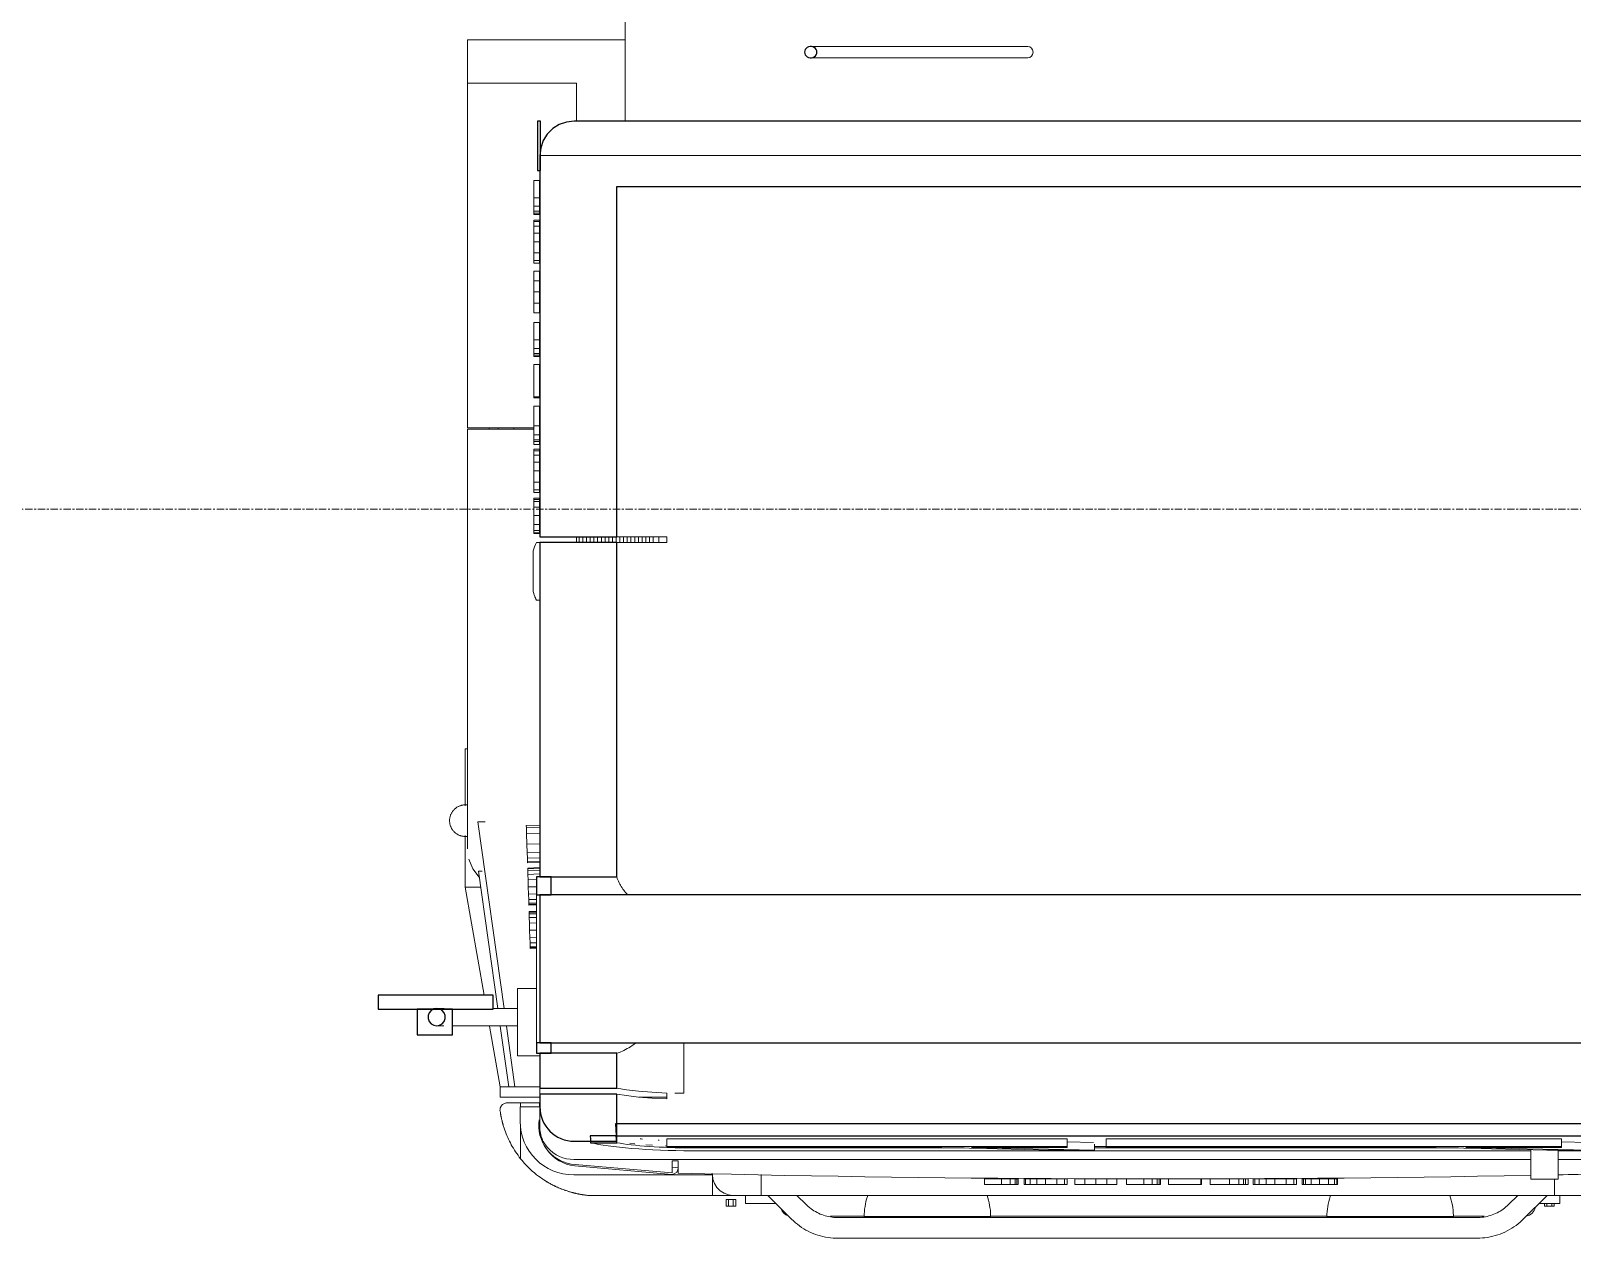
# Model space of a CAD drawing. Header units: millimetres. Extents: x -22696 to 333987, y -7117 to 2643871.
# Drawn here: x 15770 to 18451, y -1268 to 832 of the extents above; entities that cross this region are included whole.
import ezdxf

# ---------------------------------------------------------------- set-up
doc = ezdxf.new("R2010")
doc.units = ezdxf.units.MM
doc.linetypes.add('Grid Line', pattern=[22.225, 12.7, -3.175, 3.175, -3.175])
for name, color, linetype, lineweight in [('A__MASS', 7, 'Continuous', 25), ('A_Center_Line', 7, 'Continuous', 9), ('A_Mass', 7, 'Continuous', 9)]:
    doc.layers.add(name, color=color, linetype=linetype, lineweight=lineweight)

# ---------------------------------------------------------------- blocks, each defined once
blk = doc.blocks.new('FIRE_TRUCK_-_medium_size_13644 - Camion Man-569922-00-Ground Floor Plan')
at = {"layer": 'A__MASS'}
for p, q in [((-2149.2, 1800), (-2154.2, 1800)), ((-2154.2, 1800), (-2154.2, 1714)), ((-2149.2, 1714), (-2149.2, 1800)), ((-300.1, 1800), (-2090.4, 1800)), ((-2150.4, 1740.4), (-2150.4, 1076.9)), ((-2154.2, 1714), (-2149.2, 1714)), ((-2016.6, 1076.9), (-2016.6, 1686.5)), ((-2016.6, 1686.5), (-133.9, 1686.5)), ((-2150.4, 1076.9), (-2016.6, 1076.9)), ((-2150.4, 1066.9), (-2150.4, 485.1)), ((-2016.6, 1066.9), (-2150.4, 1066.9)), ((-2016.6, 485.1), (-2016.6, 1066.9)), ((-2156.1, 485.1), (-2156.1, 453.8)), ((-2130.4, 485.1), (-2156.1, 485.1)), ((-2150.4, 485.1), (-2016.6, 485.1)), ((-2130.4, 453.8), (-2130.4, 485.1)), ((-2156.1, 453.8), (-2130.4, 453.8)), ((-12.6, 453.8), (-2150.4, 453.8)), ((-2150.4, 453.8), (-2150.4, 196.6)), ((-2231.7, 279.3), (-2431.7, 279.3)), ((-2431.7, 279.3), (-2431.7, 255.3)), ((-2231.7, 255.3), (-2231.7, 279.3)), ((-2431.7, 255.3), (-2231.7, 255.3)), ((-2363.9, 255.3), (-2363.9, 210.3)), ((-2302.1, 255.3), (-2363.9, 255.3)), ((-2302.1, 210.3), (-2302.1, 255.3)), ((-2363.9, 210.3), (-2302.1, 210.3)), ((-2156.1, 196.6), (-2156.1, 178.3)), ((-2130.4, 196.6), (-2156.1, 196.6)), ((-2150.4, 196.6), (-12.6, 196.6)), ((-2130.4, 178.3), (-2130.4, 196.6)), ((-2156.1, 178.3), (-2130.4, 178.3)), ((-2150.4, 178.3), (-2150.4, 117.4)), ((-2016.6, 178.3), (-2150.4, 178.3)), ((-2016.6, 117.4), (-2016.6, 178.3)), ((-2150.4, 117.4), (-2016.6, 117.4)), ((-2150.4, 107.3), (-2150.4, 85.2)), ((-2016.6, 107.3), (-2150.4, 107.3)), ((-2016.6, 25.2), (-2016.6, 107.3)), ((-134.6, 55.8), (-2018.9, 55.8)), ((-2017.4, 35), (-2062.6, 35)), ((-2017.4, 35), (-134.7, 35)), ((-2090.4, 25.2), (-2016.6, 25.2)), ((-2062, 22.8), (-2016.4, 22.8))]:
    blk.add_line(p, q, dxfattribs=at)
at = {"layer": 'A__MASS', "flags": 128}
for points in [[(-1668.4, 1920), (-1668.7, 1922.4), (-1669.6, 1924.6), (-1671.1, 1926.6), (-1673, 1928.2), (-1675.3, 1929.4), (-1677.8, 1929.9), (-1680.4, 1929.9), (-1682.9, 1929.4), (-1685.2, 1928.2), (-1687.1, 1926.6), (-1688.6, 1924.6), (-1689.5, 1922.4), (-1689.8, 1920)], [(-1689.8, 1920), (-1689.5, 1917.6), (-1688.6, 1915.4), (-1687.1, 1913.4), (-1685.2, 1911.8), (-1682.9, 1910.6), (-1680.4, 1910.1), (-1677.8, 1910.1), (-1675.3, 1910.6), (-1673, 1911.8), (-1671.1, 1913.4), (-1669.6, 1915.4), (-1668.7, 1917.6), (-1668.4, 1920)], [(-2090.4, 1800), (-2103.8, 1798.5), (-2116.5, 1794.1), (-2127.9, 1787), (-2137.4, 1777.6), (-2144.5, 1766.3), (-2148.9, 1753.7), (-2150.4, 1740.4)], [(-2329.8, 256.3), (-2335, 255.4), (-2339.5, 252.8), (-2342.9, 248.8), (-2344.7, 243.9), (-2344.7, 238.7), (-2342.9, 233.8), (-2339.5, 229.8), (-2335, 227.2), (-2329.8, 226.3)], [(-2329.8, 226.3), (-2324.7, 227.2), (-2320.2, 229.8), (-2316.8, 233.8), (-2315, 238.7), (-2315, 243.9), (-2316.8, 248.8), (-2320.2, 252.8), (-2324.7, 255.4), (-2329.8, 256.3)], [(-2018.9, 55.8), (-2018.1, 45.4), (-2017.4, 35)], [(-2062.6, 35), (-2062.3, 28.9), (-2062, 22.8)], [(-2016.4, 22.8), (-2016.9, 28.9), (-2017.4, 35)]]:
    blk.add_lwpolyline(points, dxfattribs=at)
at = {"layer": 'A__MASS'}
blk.add_arc((-2090.4, 85.2), 60, 180, 270, dxfattribs=at)
at = {"layer": 'A_Mass'}
for p, q in [((-2001.7, 2275), (-2001.7, 1800)), ((-2276.4, 1866.2), (-2276.4, 1941.2)), ((-2001.7, 1941.2), (-2276.4, 1941.2)), ((-1301.7, 1930), (-1679.1, 1930)), ((-1679.1, 1910), (-1301.7, 1910)), ((-2276.4, 1866.2), (-2276.4, 1266.2)), ((-2276.4, 1866.2), (-2196.4, 1866.2)), ((-2196.4, 1866.2), (-2086.4, 1866.2)), ((-2086.4, 1800), (-2086.4, 1866.2)), ((-2150.4, 1740.4), (0, 1740.4)), ((-2160.9, 1666.7), (-2160.9, 1696.7)), ((-2150.9, 1696.7), (-2160.9, 1696.7)), ((-2150.9, 1696.7), (-2150.9, 1666.7)), ((-2160.9, 1652), (-2160.9, 1666.7)), ((-2150.9, 1666.7), (-2160.9, 1666.7)), ((-2150.9, 1666.7), (-2150.9, 1652)), ((-2160.9, 1643.3), (-2160.9, 1652)), ((-2150.9, 1652), (-2160.9, 1652)), ((-2160.9, 1640.1), (-2160.9, 1643.3)), ((-2150.9, 1643.3), (-2160.9, 1643.3)), ((-2160.9, 1637.7), (-2160.9, 1640.1)), ((-2150.9, 1640.1), (-2160.9, 1640.1)), ((-2150.9, 1637.7), (-2160.9, 1637.7)), ((-2150.9, 1652), (-2150.9, 1643.3)), ((-2150.9, 1643.3), (-2150.9, 1640.1)), ((-2150.9, 1640.1), (-2150.9, 1637.7)), ((-2160.9, 1625.2), (-2160.9, 1627.8)), ((-2160.9, 1627.8), (-2150.9, 1627.8)), ((-2160.9, 1617.3), (-2160.9, 1625.2)), ((-2150.9, 1625.2), (-2160.9, 1625.2)), ((-2160.9, 1605.3), (-2160.9, 1617.3)), ((-2150.9, 1617.3), (-2160.9, 1617.3)), ((-2150.9, 1627.8), (-2150.9, 1625.2)), ((-2150.9, 1625.2), (-2150.9, 1617.3)), ((-2150.9, 1617.3), (-2150.9, 1605.3)), ((-2160.9, 1590.2), (-2160.9, 1605.3)), ((-2150.9, 1605.3), (-2160.9, 1605.3)), ((-2160.9, 1570.6), (-2160.9, 1590.2)), ((-2150.9, 1590.2), (-2160.9, 1590.2)), ((-2150.9, 1605.3), (-2150.9, 1590.2)), ((-2150.9, 1590.2), (-2150.9, 1570.6)), ((-2160.9, 1557.3), (-2160.9, 1570.6)), ((-2150.9, 1570.6), (-2160.9, 1570.6)), ((-2160.9, 1552.7), (-2160.9, 1557.3)), ((-2150.9, 1557.3), (-2160.9, 1557.3)), ((-2150.9, 1570.6), (-2150.9, 1557.3)), ((-2150.9, 1557.3), (-2150.9, 1552.7)), ((-2150.9, 1552.7), (-2160.9, 1552.7)), ((-2160.9, 1522.3), (-2160.9, 1539.2)), ((-2150.9, 1539.2), (-2160.9, 1539.2)), ((-2150.9, 1539.2), (-2150.9, 1522.3)), ((-2160.9, 1506.2), (-2160.9, 1522.3)), ((-2150.9, 1522.3), (-2160.9, 1522.3)), ((-2160.9, 1502.9), (-2160.9, 1506.2)), ((-2160.9, 1499.4), (-2160.9, 1502.9)), ((-2150.9, 1502.9), (-2160.9, 1502.9)), ((-2150.9, 1522.3), (-2150.9, 1506.2)), ((-2150.9, 1506.2), (-2150.9, 1502.9)), ((-2150.9, 1502.9), (-2150.9, 1499.4)), ((-2160.9, 1483.5), (-2160.9, 1499.4)), ((-2160.9, 1466.6), (-2160.9, 1483.5)), ((-2150.9, 1483.5), (-2160.9, 1483.5)), ((-2150.9, 1499.4), (-2150.9, 1483.5)), ((-2150.9, 1483.5), (-2150.9, 1466.6)), ((-2150.9, 1466.6), (-2160.9, 1466.6)), ((-2160.9, 1419.3), (-2160.9, 1449.4)), ((-2150.9, 1449.4), (-2160.9, 1449.4)), ((-2150.9, 1449.4), (-2150.9, 1419.3)), ((-2160.9, 1404.6), (-2160.9, 1419.3)), ((-2150.9, 1419.3), (-2160.9, 1419.3)), ((-2160.9, 1395.9), (-2160.9, 1404.6)), ((-2150.9, 1404.6), (-2160.9, 1404.6)), ((-2160.9, 1392.7), (-2160.9, 1395.9)), ((-2150.9, 1395.9), (-2160.9, 1395.9)), ((-2150.9, 1419.3), (-2150.9, 1404.6)), ((-2150.9, 1404.6), (-2150.9, 1395.9)), ((-2150.9, 1395.9), (-2150.9, 1392.7)), ((-2160.9, 1390.3), (-2160.9, 1392.7)), ((-2150.9, 1392.7), (-2160.9, 1392.7)), ((-2150.9, 1390.3), (-2160.9, 1390.3)), ((-2160.9, 1320.1), (-2160.9, 1376.7)), ((-2150.9, 1376.7), (-2160.9, 1376.7)), ((-2150.9, 1392.7), (-2150.9, 1390.3)), ((-2150.9, 1376.7), (-2150.9, 1320.1)), ((-2160.9, 1318.9), (-2160.9, 1320.1)), ((-2150.9, 1320.1), (-2160.9, 1320.1)), ((-2150.9, 1318.9), (-2160.9, 1318.9)), ((-2150.9, 1320.1), (-2150.9, 1318.9)), ((-2160.9, 1270.2), (-2160.9, 1304.1)), ((-2150.9, 1304.1), (-2160.9, 1304.1)), ((-2150.9, 1304.1), (-2150.9, 1270.2)), ((-2196.4, 1266.2), (-2276.4, 1266.2)), ((-2238.8, 1264), (-2238.8, 1266.2)), ((-2223, 1264), (-2223, 1266.2)), ((-2160.9, 1266.2), (-2196.4, 1266.2)), ((-2196.4, 1264), (-2160.9, 1264)), ((-2195.4, 1264), (-2195.4, 1266.2)), ((-2160.9, 1254.4), (-2160.9, 1270.2)), ((-2150.9, 1270.2), (-2160.9, 1270.2)), ((-2150.9, 1270.2), (-2150.9, 1254.4)), ((-2160.9, 1245.8), (-2160.9, 1254.4)), ((-2150.9, 1254.4), (-2160.9, 1254.4)), ((-2160.9, 1242.6), (-2160.9, 1245.8)), ((-2150.9, 1245.8), (-2160.9, 1245.8)), ((-2160.9, 1237.7), (-2160.9, 1242.6)), ((-2150.9, 1242.6), (-2160.9, 1242.6)), ((-2150.9, 1237.7), (-2160.9, 1237.7)), ((-2150.9, 1254.4), (-2150.9, 1245.8)), ((-2150.9, 1245.8), (-2150.9, 1242.6)), ((-2150.9, 1242.6), (-2150.9, 1237.7)), ((-2160.9, 1226.4), (-2160.9, 1229.1)), ((-2160.9, 1229.1), (-2150.9, 1229.1)), ((-2160.9, 1218.6), (-2160.9, 1226.4)), ((-2150.9, 1226.4), (-2160.9, 1226.4)), ((-2160.9, 1206.5), (-2160.9, 1218.6)), ((-2150.9, 1218.6), (-2160.9, 1218.6)), ((-2150.9, 1229.1), (-2150.9, 1226.4)), ((-2150.9, 1226.4), (-2150.9, 1218.6)), ((-2150.9, 1218.6), (-2150.9, 1206.5)), ((-2160.9, 1191.5), (-2160.9, 1206.5)), ((-2150.9, 1206.5), (-2160.9, 1206.5)), ((-2160.9, 1171.9), (-2160.9, 1191.5)), ((-2150.9, 1191.5), (-2160.9, 1191.5)), ((-2150.9, 1206.5), (-2150.9, 1191.5)), ((-2150.9, 1191.5), (-2150.9, 1171.9)), ((-2160.9, 1158.6), (-2160.9, 1171.9)), ((-2150.9, 1171.9), (-2160.9, 1171.9)), ((-2160.9, 1154), (-2160.9, 1158.6)), ((-2150.9, 1158.6), (-2160.9, 1158.6)), ((-2150.9, 1154), (-2160.9, 1154)), ((-2150.9, 1171.9), (-2150.9, 1158.6)), ((-2150.9, 1158.6), (-2150.9, 1154)), ((-2160.9, 1141.7), (-2160.9, 1144.1)), ((-2160.9, 1144.1), (-2150.9, 1144.1)), ((-2160.9, 1138.3), (-2160.9, 1141.7)), ((-2150.9, 1141.7), (-2160.9, 1141.7)), ((-2160.9, 1128.3), (-2160.9, 1138.3)), ((-2150.9, 1138.3), (-2160.9, 1138.3)), ((-2160.9, 1113.7), (-2160.9, 1128.3)), ((-2150.9, 1128.3), (-2160.9, 1128.3)), ((-2150.9, 1144.1), (-2150.9, 1141.7)), ((-2150.9, 1141.7), (-2150.9, 1138.3)), ((-2150.9, 1138.3), (-2150.9, 1128.3)), ((-2150.9, 1128.3), (-2150.9, 1113.7)), ((-2160.9, 1098.1), (-2160.9, 1113.7)), ((-2150.9, 1113.7), (-2160.9, 1113.7)), ((-2150.9, 1113.7), (-2150.9, 1098.1)), ((-2160.9, 1087.7), (-2160.9, 1098.1)), ((-2150.9, 1098.1), (-2160.9, 1098.1)), ((-2160.9, 1083.8), (-2160.9, 1087.7)), ((-2150.9, 1087.7), (-2160.9, 1087.7)), ((-2160.9, 1082.6), (-2160.9, 1083.8)), ((-2150.9, 1083.8), (-2160.9, 1083.8)), ((-2150.9, 1082.6), (-2160.9, 1082.6)), ((-2150.9, 1098.1), (-2150.9, 1087.7)), ((-2150.9, 1087.7), (-2150.9, 1083.8)), ((-2150.9, 1083.8), (-2150.9, 1082.6)), ((-2086.4, 1076.9), (-2086.4, 1066.8)), ((-2081.9, 1066.4), (-2081.9, 1076.3)), ((-2075.5, 1066.4), (-2075.5, 1076.3)), ((-2069, 1066.4), (-2069, 1076.3)), ((-2062.6, 1066.4), (-2062.6, 1076.3)), ((-2056.2, 1066.4), (-2056.2, 1076.3)), ((-2049.8, 1066.4), (-2049.8, 1076.3)), ((-2043.3, 1066.4), (-2043.3, 1076.3)), ((-2036.9, 1066.4), (-2036.9, 1076.3)), ((-2030.4, 1066.4), (-2030.4, 1076.3)), ((-2024, 1066.4), (-2024, 1076.3)), ((-2017.6, 1066.4), (-2017.6, 1076.3)), ((-1929.4, 1076.9), (-2016.6, 1076.9)), ((-2011.2, 1066.4), (-2011.2, 1076.3)), ((-2004.7, 1066.4), (-2004.7, 1076.3)), ((-1998.3, 1066.4), (-1998.3, 1076.3)), ((-1991.9, 1066.4), (-1991.9, 1076.3)), ((-1985.4, 1066.4), (-1985.4, 1076.3)), ((-1979, 1066.4), (-1979, 1076.3)), ((-1972.6, 1066.4), (-1972.6, 1076.3)), ((-1966.1, 1066.4), (-1966.1, 1076.3)), ((-1959.7, 1066.4), (-1959.7, 1076.3)), ((-1953.3, 1066.4), (-1953.3, 1076.3)), ((-1943.2, 1076.9), (-1943.2, 1066.9)), ((-1929.4, 1066.9), (-1929.4, 1076.9)), ((-2162.1, 991.9), (-2162.1, 1052.3)), ((-2156.4, 1066.9), (-2150.4, 1066.9)), ((-2016.6, 1066.9), (-1929.4, 1066.9)), ((-2162.1, 981.5), (-2162.1, 991.9)), ((-2156.4, 966.9), (-2150.4, 966.9)), ((-2280.4, 609.1), (-2280.4, 707.9)), ((-2276.4, 707.9), (-2280.4, 707.9)), ((-2245.5, 581), (-2258.4, 581)), ((-2258.4, 581), (-2212.7, 256.3)), ((-2173.9, 574.4), (-2150.4, 575.1)), ((-2173.8, 570.8), (-2173.9, 574.4)), ((-2150.4, 571.5), (-2173.8, 570.8)), ((-2173.4, 560), (-2173.8, 570.8)), ((-2280.4, 467.1), (-2280.4, 557)), ((-2150.4, 560.8), (-2173.4, 560)), ((-2172.8, 542.1), (-2173.4, 560)), ((-2150.4, 542.8), (-2172.8, 542.1)), ((-2172.4, 527.7), (-2172.8, 542.1)), ((-2150.4, 528.4), (-2172.4, 527.7)), ((-2172.1, 517.8), (-2172.4, 527.7)), ((-2150.4, 518.5), (-2172.1, 517.8)), ((-2171.9, 512.1), (-2172.1, 517.8)), ((-2150.4, 512.7), (-2171.9, 512.1)), ((-2171.8, 509.8), (-2171.9, 512.1)), ((-2150.4, 510.5), (-2171.8, 509.8)), ((-2250.6, 495.3), (-2257.2, 495.3)), ((-2257.2, 495.3), (-2223.6, 256.3)), ((-2150.4, 501.3), (-2171.5, 500.6)), ((-2171.5, 499.3), (-2171.5, 500.6)), ((-2150.4, 499.9), (-2171.5, 499.3)), ((-2150.4, 499.7), (-2171.5, 499.1)), ((-2171.4, 496.1), (-2171.5, 499.1)), ((-2150.4, 496.7), (-2171.4, 496.1)), ((-2171.2, 489.6), (-2171.4, 496.1)), ((-2150.4, 490.3), (-2171.2, 489.6)), ((-2170.9, 480.1), (-2171.2, 489.6)), ((-2280.4, 467.1), (-2247.4, 279.3)), ((-2253.3, 467.1), (-2280.4, 467.1)), ((-2156.1, 480.5), (-2170.9, 480.1)), ((-2170.5, 467.7), (-2170.9, 480.1)), ((-2156.1, 468.1), (-2170.5, 467.7)), ((-2170.1, 455.2), (-2170.5, 467.7)), ((-1997.2, 453.7), (-2001.3, 458.2)), ((-2156.1, 455.7), (-2170.1, 455.2)), ((-2169.8, 445.7), (-2170.1, 455.2)), ((-2156.1, 446.1), (-2169.8, 445.7)), ((-2169.6, 439.6), (-2169.8, 445.7)), ((-2156.1, 440), (-2169.6, 439.6)), ((-2169.5, 437.6), (-2169.6, 439.6)), ((-2156.1, 438), (-2169.5, 437.6)), ((-2169.5, 436), (-2169.5, 437.6)), ((-2169.5, 436), (-2156.1, 436.4)), ((-2156.1, 445.4), (-2156.1, 453.8)), ((-2156.1, 427.7), (-2156.1, 445.4)), ((-2156.1, 425.7), (-2169.1, 425.2)), ((-2169.1, 423.9), (-2169.1, 425.2)), ((-2156.1, 424.3), (-2169.1, 423.9)), ((-2156.1, 424.1), (-2169.1, 423.7)), ((-2169, 420.7), (-2169.1, 423.7)), ((-2156.1, 421.1), (-2169, 420.7)), ((-2168.8, 414.3), (-2169, 420.7)), ((-2156.1, 414.7), (-2168.8, 414.3)), ((-2168.5, 404.7), (-2168.8, 414.3)), ((-2156.1, 405.1), (-2168.5, 404.7)), ((-2168.1, 392.3), (-2168.5, 404.7)), ((-2156.1, 373.2), (-2156.1, 427.7)), ((-2156.1, 392.7), (-2168.1, 392.3)), ((-2167.7, 379.9), (-2168.1, 392.3)), ((-2156.1, 380.2), (-2167.7, 379.9)), ((-2167.4, 370.3), (-2167.7, 379.9)), ((-2156.1, 370.7), (-2167.4, 370.3)), ((-2167.2, 364.2), (-2167.4, 370.3)), ((-2156.1, 364.6), (-2167.2, 364.2)), ((-2167.1, 362.2), (-2167.2, 364.2)), ((-2156.1, 362.6), (-2167.1, 362.2)), ((-2167.1, 360.7), (-2167.1, 362.2)), ((-2167.1, 360.7), (-2156.1, 361)), ((-2156.1, 257), (-2156.1, 373.2)), ((-2156.1, 291.2), (-2189, 291.2)), ((-2189, 263.7), (-2189, 291.2)), ((-2189, 256.3), (-2220.4, 256.3)), ((-2189, 173.7), (-2189, 263.7)), ((-2156.1, 196.6), (-2156.1, 257)), ((-2237.9, 225.3), (-2219.4, 120)), ((-2220.4, 226.3), (-2189, 226.3)), ((-2219.3, 225.3), (-2204.5, 120)), ((-2208.4, 225.3), (-2193.6, 120)), ((-1900, 196.6), (-1900, 108.7)), ((-2150.4, 173.7), (-2189, 173.7)), ((-2219.4, 120), (-2186.8, 120)), ((-2219.4, 120), (-2219.4, 102.1)), ((-2186.8, 120), (-2150.6, 120)), ((-2150.4, 107.3), (-2150.4, 117.4)), ((-1929.4, 99), (-1929.4, 109.1)), ((-1900, 108.7), (-1915.7, 108.7)), ((-2186.8, 102.1), (-2219.4, 102.1)), ((-2207, 92.1), (-2183.8, 92.1)), ((-2150.6, 102.1), (-2186.8, 102.1)), ((-2184.8, 60), (-2184.8, 85)), ((-2184.8, 85), (-2150.1, 85)), ((-2150.8, 92.1), (-2183.8, 92.1)), ((-2183.8, 92.1), (-2183.8, 85)), ((-2150.8, 85), (-2150.8, 92.1)), ((-2150.4, 85.2), (-2150.4, 51.1)), ((-1929.4, 102.1), (-1977.8, 102.1)), ((-2183.8, 53.7), (-2183.8, -5.2)), ((-1929.4, 29.4), (-1233.1, 29.4)), ((-1929.4, 29.4), (-1929.4, 16.1)), ((-1233.1, 29.4), (-1233.1, 16.1)), ((-1165, 29.4), (-373.1, 29.4)), ((-1165, 29.4), (-1165, 16.1)), ((-373.1, 29.4), (-373.1, 16.1)), ((-1985.3, 20.8), (-1994, 21.8)), ((-1954.2, 18.2), (-1966.2, 19.1)), ((-1929.6, 17), (-1932.2, 17.1)), ((-1233.1, 16.1), (-1929.4, 16.1)), ((-1929.4, 16.1), (-1929.4, 14.7)), ((-1929.4, 14.7), (-1453.1, 14.7)), ((-1885.7, 8.8), (-950, 8.8)), ((-1412.4, 13.7), (-1885.1, 13.7)), ((-1453.1, 14.7), (-1451.2, 14.7)), ((-1451.2, 14.7), (-1258.6, 9.7)), ((-1185.4, 9.7), (-1399.3, 14.7)), ((-1399.3, 14.7), (-1233.1, 14.7)), ((-1258.6, 9.7), (-1185.4, 9.7)), ((-1233.1, 24.2), (-1187.4, 23.2)), ((-1233.1, 14.7), (-1233.1, 16.1)), ((-1185.4, 20.5), (-1185.4, 9.7)), ((-1165, 16.1), (-1185.4, 16.1)), ((-950, 13.7), (-1185.4, 13.7)), ((-373.1, 16.1), (-1165, 16.1)), ((-1165, 16.1), (-1165, 14.7)), ((-1165, 14.7), (-593.1, 14.7)), ((-552.4, 13.7), (-950, 13.7)), ((-950, 8.8), (-426.6, 8.8)), ((-593.1, 14.7), (-591.2, 14.7)), ((-591.2, 14.7), (-398.6, 9.7)), ((-325.4, 9.7), (-539.3, 14.7)), ((-539.3, 14.7), (-373.1, 14.7)), ((-426.6, -34.3), (-426.6, 10.4)), ((-398.6, 9.7), (-325.4, 9.7)), ((-378.9, 9.7), (-378.9, -34.3)), ((-378.9, 8.8), (-264.8, 8.8)), ((-373.1, 24.2), (-327.4, 23.2)), ((-373.1, 14.7), (-373.1, 16.1)), ((-2095.9, -14.4), (-1920.2, -29.8)), ((-1969.7, -6.4), (-2091.3, -6.4)), ((-2089.7, -17.5), (-1921, -32.3)), ((-432.2, -6.4), (-1969.7, -6.4)), ((-1920.2, -29.8), (-1920.2, -8.9)), ((-1920.2, -8.9), (-1909.6, -8.9)), ((-1909.6, -20.8), (-1920.2, -19.8)), ((-1909.6, -8.9), (-1909.6, -30)), ((-426.6, -6.4), (-432.2, -6.4)), ((-61.6, -6.4), (-378.9, -6.4)), ((-2091.4, -33.3), (-1851.3, -33.3)), ((-1851.3, -31), (-1851.3, -33.3)), ((-1850.3, -32.9), (-1850.3, -31)), ((-1850.3, -31), (-1850.3, -32.9)), ((-1850.3, -32.9), (-1850.3, -68.8)), ((-1850.3, -68.8), (-1850.3, -32.9)), ((-1765.5, -68.8), (-1765.5, -32.4)), ((-1377, -40), (-1347, -40)), ((-1377, -40), (-1377, -50)), ((-1347, -50), (-1377, -50)), ((-1347, -40), (-1332.3, -40)), ((-1347, -40), (-1347, -50)), ((-1332.3, -50), (-1347, -50)), ((-1332.3, -40), (-1323.6, -40)), ((-1332.3, -40), (-1332.3, -50)), ((-1323.6, -50), (-1332.3, -50)), ((-1323.6, -40), (-1320.4, -40)), ((-1323.6, -40), (-1323.6, -50)), ((-1320.4, -50), (-1323.6, -50)), ((-1320.4, -40), (-1318, -40)), ((-1320.4, -40), (-1320.4, -50)), ((-1318, -50), (-1320.4, -50)), ((-1318, -40), (-1318, -50)), ((-1308.1, -40), (-1305.5, -40)), ((-1308.1, -50), (-1308.1, -40)), ((-1305.5, -50), (-1308.1, -50)), ((-1305.5, -40), (-1297.6, -40)), ((-1305.5, -40), (-1305.5, -50)), ((-1297.6, -50), (-1305.5, -50)), ((-1297.6, -40), (-1285.6, -40)), ((-1297.6, -40), (-1297.6, -50)), ((-1285.6, -50), (-1297.6, -50)), ((-1285.6, -40), (-1270.5, -40)), ((-1285.6, -40), (-1285.6, -50)), ((-1270.5, -50), (-1285.6, -50)), ((-1270.5, -40), (-1250.9, -40)), ((-1270.5, -40), (-1270.5, -50)), ((-1250.9, -50), (-1270.5, -50)), ((-1250.9, -40), (-1237.6, -40)), ((-1250.9, -40), (-1250.9, -50)), ((-1237.6, -50), (-1250.9, -50)), ((-1237.6, -40), (-1233, -40)), ((-1237.6, -40), (-1237.6, -50)), ((-1233, -50), (-1237.6, -50)), ((-1233, -40), (-1233, -50)), ((-1219.5, -40), (-1202.6, -40)), ((-1219.5, -40), (-1219.5, -50)), ((-1202.6, -50), (-1219.5, -50)), ((-1202.6, -40), (-1186.5, -40)), ((-1202.6, -40), (-1202.6, -50)), ((-1186.5, -50), (-1202.6, -50)), ((-1186.5, -40), (-1183.2, -40)), ((-1183.2, -50), (-1186.5, -50)), ((-1183.2, -40), (-1179.7, -40)), ((-1183.2, -40), (-1183.2, -50)), ((-1179.7, -50), (-1183.2, -50)), ((-1179.7, -40), (-1163.8, -40)), ((-1163.8, -50), (-1179.7, -50)), ((-1163.8, -40), (-1146.9, -40)), ((-1163.8, -40), (-1163.8, -50)), ((-1146.9, -50), (-1163.8, -50)), ((-1146.9, -40), (-1146.9, -50)), ((-1129.7, -40), (-1099.6, -40)), ((-1129.7, -40), (-1129.7, -50)), ((-1099.6, -50), (-1129.7, -50)), ((-1099.6, -40), (-1084.9, -40)), ((-1099.6, -40), (-1099.6, -50)), ((-1084.9, -50), (-1099.6, -50)), ((-1084.9, -40), (-1076.2, -40)), ((-1084.9, -40), (-1084.9, -50)), ((-1076.2, -50), (-1084.9, -50)), ((-1076.2, -40), (-1073, -40)), ((-1076.2, -40), (-1076.2, -50)), ((-1073, -50), (-1076.2, -50)), ((-1073, -40), (-1070.6, -40)), ((-1073, -40), (-1073, -50)), ((-1070.6, -50), (-1073, -50)), ((-1070.6, -40), (-1070.6, -50)), ((-1057, -40), (-1000.4, -40)), ((-1057, -40), (-1057, -50)), ((-1000.4, -50), (-1057, -50)), ((-1000.4, -40), (-999.2, -40)), ((-1000.4, -40), (-1000.4, -50)), ((-999.2, -50), (-1000.4, -50)), ((-999.2, -40), (-999.2, -50)), ((-984.4, -40), (-950.5, -40)), ((-984.4, -40), (-984.4, -50)), ((-950.5, -50), (-984.4, -50)), ((-950.5, -40), (-934.7, -40)), ((-950.5, -40), (-950.5, -50)), ((-934.7, -50), (-950.5, -50)), ((-934.7, -40), (-926.1, -40)), ((-934.7, -40), (-934.7, -50)), ((-926.1, -50), (-934.7, -50)), ((-926.1, -40), (-922.9, -40)), ((-926.1, -40), (-926.1, -50)), ((-922.9, -50), (-926.1, -50)), ((-922.9, -40), (-918, -40)), ((-922.9, -40), (-922.9, -50)), ((-918, -50), (-922.9, -50)), ((-918, -40), (-918, -50)), ((-909.4, -40), (-906.7, -40)), ((-909.4, -50), (-909.4, -40)), ((-906.7, -50), (-909.4, -50)), ((-906.7, -40), (-898.9, -40)), ((-906.7, -40), (-906.7, -50)), ((-898.9, -50), (-906.7, -50)), ((-898.9, -40), (-886.8, -40)), ((-898.9, -40), (-898.9, -50)), ((-886.8, -50), (-898.9, -50)), ((-886.8, -40), (-871.8, -40)), ((-886.8, -40), (-886.8, -50)), ((-871.8, -50), (-886.8, -50)), ((-871.8, -40), (-852.2, -40)), ((-871.8, -40), (-871.8, -50)), ((-852.2, -50), (-871.8, -50)), ((-852.2, -40), (-838.9, -40)), ((-852.2, -40), (-852.2, -50)), ((-838.9, -50), (-852.2, -50)), ((-838.9, -40), (-834.3, -40)), ((-838.9, -40), (-838.9, -50)), ((-834.3, -50), (-838.9, -50)), ((-834.3, -40), (-834.3, -50)), ((-824.4, -40), (-822, -40)), ((-824.4, -50), (-824.4, -40)), ((-822, -50), (-824.4, -50)), ((-822, -40), (-818.6, -40)), ((-822, -40), (-822, -50)), ((-818.6, -50), (-822, -50)), ((-818.6, -40), (-808.6, -40)), ((-818.6, -40), (-818.6, -50)), ((-808.6, -50), (-818.6, -50)), ((-808.6, -40), (-794, -40)), ((-808.6, -40), (-808.6, -50)), ((-794, -50), (-808.6, -50)), ((-794, -40), (-778.4, -40)), ((-794, -40), (-794, -50)), ((-778.4, -50), (-794, -50)), ((-778.4, -40), (-768, -40)), ((-778.4, -40), (-778.4, -50)), ((-768, -50), (-778.4, -50)), ((-768, -40), (-764.1, -40)), ((-768, -40), (-768, -50)), ((-764.1, -50), (-768, -50)), ((-764.1, -40), (-762.9, -40)), ((-764.1, -40), (-764.1, -50)), ((-762.9, -50), (-764.1, -50)), ((-762.9, -40), (-762.9, -50)), ((-426.6, -40.6), (-426.6, -34.3)), ((-426.6, -40.7), (-378.9, -40.7)), ((-385, -40.6), (-385, -68.8)), ((-378.9, -34.3), (-378.9, -40.6)), ((-2067.6, -68.8), (-1850.3, -68.8)), ((-1850.3, -68.8), (-1814.5, -68.8)), ((-1826.5, -76.1), (-1822.4, -76.1)), ((-1826.5, -76.1), (-1826.5, -87.8)), ((-1822.4, -76.1), (-1813.9, -76.1)), ((-1822.4, -76.1), (-1822.4, -87.8)), ((-1765.5, -68.8), (-1814.5, -68.8)), ((-1813.9, -76.1), (-1809.5, -76.1)), ((-1813.9, -87.8), (-1813.9, -76.1)), ((-1809.5, -76.1), (-1809.5, -87.8)), ((-1792.8, -82.9), (-1792.8, -68.8)), ((-950, -68.8), (-1765.5, -68.8)), ((-1754, -68.8), (-1712.6, -110.2)), ((-1687.1, -84.8), (-1703.1, -68.8)), ((-1579.7, -69), (-1653.5, -69)), ((-1013.7, -69), (-1372.7, -69)), ((-774.8, -69), (-1013.7, -69)), ((-385, -68.8), (-950, -68.8)), ((-496.9, -69), (-567.6, -69)), ((-449.2, -68.8), (-465.2, -84.8)), ((-451.4, -68.8), (-451.4, -71.1)), ((-439.8, -110.2), (-398.3, -68.8)), ((-336, -68.8), (-385, -68.8)), ((-375.8, -82.9), (-375.8, -68.8)), ((-1822.4, -87.8), (-1826.5, -87.8)), ((-1813.9, -87.8), (-1822.4, -87.8)), ((-1809.5, -87.8), (-1813.9, -87.8)), ((-1739.9, -82.9), (-1792.8, -82.9)), ((-1644.5, -105), (-1585.8, -105)), ((-1586.2, -105.7), (-1586.2, -107.4)), ((-1586.2, -105.7), (-1366.2, -105.7)), ((-1571.4, -105.7), (-1586.2, -105.7)), ((-1366.2, -105.7), (-1586.2, -105.7)), ((-1366.2, -105.7), (-1380.9, -105.7)), ((-1366.2, -107.3), (-1366.2, -105.7)), ((-1366.1, -105), (-1013.7, -105)), ((-1013.7, -105), (-780.8, -105)), ((-781.2, -105.7), (-781.2, -107.3)), ((-781.2, -105.7), (-561.2, -105.7)), ((-781.2, -105.7), (-766.5, -105.7)), ((-561.2, -105.7), (-781.2, -105.7)), ((-575.9, -105.7), (-561.2, -105.7)), ((-561.5, -105), (-507.9, -105)), ((-561.2, -107.3), (-561.2, -105.7)), ((-375.8, -82.9), (-412.4, -82.9)), ((-402.8, -82.9), (-402.8, -87.8)), ((-398.4, -87.8), (-402.8, -87.8)), ((-398.4, -87.8), (-398.4, -82.9)), ((-389.9, -87.8), (-398.4, -87.8)), ((-389.9, -82.9), (-389.9, -87.8)), ((-385.8, -87.8), (-389.9, -87.8)), ((-385.8, -82.9), (-385.8, -87.8)), ((-1013.7, -107.3), (-1632.7, -107.3)), ((-519.7, -107.3), (-1013.7, -107.3)), ((-1632.7, -143.3), (-1013.7, -143.3)), ((-1013.7, -143.3), (-519.7, -143.3))]:
    blk.add_line(p, q, dxfattribs=at)
at = {"layer": 'A_Mass', "flags": 128}
for points in [[(-2276.4, 1264), (-2276.4, 1169.9), (-2276.4, 1077.2), (-2276.4, 987.5), (-2276.4, 902.3), (-2276.4, 823.1), (-2276.4, 751.3), (-2276.4, 688.1), (-2276.4, 634.7), (-2276.4, 591.9), (-2276.4, 560.5), (-2276.4, 541), (-2276.4, 534)], [(-2276.4, 1264), (-2273.7, 1264), (-2265.7, 1264), (-2253, 1264), (-2236.4, 1264), (-2217.2, 1264), (-2196.4, 1264)], [(-1943.2, 1066.9), (-1943.2, 1069.9), (-1943.2, 1076.9)], [(-2279.9, 610.5), (-2281, 610.5), (-2282.1, 610.4), (-2283.2, 610.3), (-2284.3, 610.1), (-2285.4, 609.9), (-2286.4, 609.7), (-2287.5, 609.4), (-2288.6, 609.1), (-2289.6, 608.7), (-2290.6, 608.3), (-2291.6, 607.9), (-2292.6, 607.4), (-2293.6, 606.9), (-2294.5, 606.3), (-2295.4, 605.7), (-2296.3, 605), (-2297.2, 604.4), (-2298, 603.7), (-2298.9, 602.9), (-2299.6, 602.1), (-2300.4, 601.3), (-2301.1, 600.5), (-2301.8, 599.6), (-2302.4, 598.8), (-2303, 597.8), (-2303.6, 596.9), (-2304.2, 595.9), (-2304.7, 595), (-2305.1, 594), (-2305.5, 593), (-2305.9, 591.9), (-2306.3, 590.9), (-2306.5, 589.8), (-2306.8, 588.7), (-2307, 587.7), (-2307.2, 586.6), (-2307.3, 585.5), (-2307.4, 584.4), (-2307.4, 583.3), (-2307.4, 582.2), (-2307.3, 581.1), (-2307.2, 580), (-2307.1, 578.9), (-2306.9, 577.8), (-2306.7, 576.7), (-2306.4, 575.7), (-2306.1, 574.6), (-2305.7, 573.6), (-2305.3, 572.6), (-2304.9, 571.5), (-2304.4, 570.6), (-2303.9, 569.6), (-2303.4, 568.6), (-2302.8, 567.7), (-2302.1, 566.8), (-2301.5, 565.9), (-2300.8, 565.1), (-2300, 564.3), (-2299.3, 563.5), (-2298.5, 562.7), (-2297.7, 562), (-2296.8, 561.3), (-2295.9, 560.6), (-2295, 560), (-2294.1, 559.4), (-2293.1, 558.9), (-2292.2, 558.4), (-2291.2, 557.9), (-2290.1, 557.5), (-2289.1, 557.1), (-2288.1, 556.7), (-2287, 556.4), (-2285.9, 556.2), (-2284.9, 555.9), (-2283.8, 555.8), (-2282.7, 555.6), (-2281.6, 555.5), (-2280.5, 555.5), (-2279.9, 555.5)], [(-2276, 610.2), (-2277.1, 610.3), (-2278.2, 610.4), (-2279.3, 610.5), (-2279.9, 610.5)], [(-2279.9, 555.5), (-2278.8, 555.5), (-2277.7, 555.6), (-2276.6, 555.7)], [(-2255.9, 484.5), (-2267.1, 499), (-2274.1, 515.9)], [(-2329.8, 256.3), (-2329.3, 256.3), (-2328.6, 256.3), (-2327.7, 256.3), (-2326.6, 256.3), (-2325.4, 256.3), (-2324, 256.3), (-2322.4, 256.3), (-2320.7, 256.3), (-2318.8, 256.3), (-2316.7, 256.3)], [(-2231.7, 256.3), (-2227.7, 256.3), (-2223.3, 256.3), (-2220.4, 256.3)], [(-2317.5, 226.3), (-2319.5, 226.3), (-2321.3, 226.3), (-2323, 226.3), (-2324.5, 226.3), (-2325.8, 226.3), (-2327, 226.3), (-2328, 226.3), (-2328.8, 226.3), (-2329.5, 226.3), (-2329.8, 226.3)], [(-2220.4, 226.3), (-2224.8, 226.3), (-2229.2, 226.3), (-2233.6, 226.3), (-2238, 226.3), (-2242.3, 226.3), (-2246.6, 226.3), (-2250.8, 226.3), (-2255, 226.3), (-2259.2, 226.3), (-2263.3, 226.3), (-2267.3, 226.3), (-2271.2, 226.3), (-2275.1, 226.3), (-2278.9, 226.3), (-2282.6, 226.3), (-2286.1, 226.3), (-2289.6, 226.3), (-2293, 226.3), (-2296.2, 226.3), (-2299.4, 226.3), (-2302.1, 226.3)], [(-1929.4, 109.1), (-1955.4, 110.4), (-1979, 112.3), (-1999.6, 114.6), (-2016.6, 117.4)], [(-2016.6, 107.3), (-1999.6, 104.6), (-1979, 102.2), (-1955.4, 100.4), (-1929.4, 99)], [(-1850.3, -32.9), (-1849.4, -40.9), (-1846.8, -48.4), (-1842.5, -55.3), (-1836.8, -60.9), (-1830, -65.2), (-1822.4, -67.9), (-1814.5, -68.8)], [(-1702.9, -69), (-1701.6, -69), (-1700.2, -69), (-1698.6, -69), (-1697, -69), (-1695.3, -69), (-1693.6, -69), (-1691.8, -69), (-1689.9, -69), (-1687.9, -69), (-1685.9, -69), (-1683.9, -69), (-1681.8, -69), (-1679.7, -69), (-1677.5, -69), (-1675.3, -69), (-1673, -69), (-1670.7, -69), (-1668.4, -69), (-1666.1, -69), (-1663.7, -69), (-1661.3, -69), (-1659, -69), (-1656.6, -69), (-1654.2, -69), (-1653.5, -69)], [(-1586.2, -105.7), (-1586.1, -101.3), (-1585.8, -96.9), (-1585.4, -92.6), (-1584.7, -88.2), (-1584, -83.9), (-1583, -79.6), (-1581.9, -75.3), (-1580.6, -71.1), (-1579.7, -68.8)], [(-1372.5, -68.9), (-1371.1, -73.1), (-1369.9, -77.3), (-1368.8, -81.6), (-1368, -85.9), (-1367.3, -90.2), (-1366.7, -94.6), (-1366.4, -99), (-1366.2, -103.4), (-1366.2, -105.7)], [(-781.2, -105.7), (-781.1, -101.3), (-780.8, -96.9), (-780.4, -92.6), (-779.8, -88.2), (-779, -83.9), (-778, -79.6), (-776.9, -75.3), (-775.6, -71.1), (-774.8, -68.8)], [(-567.5, -68.9), (-566.2, -73.1), (-564.9, -77.3), (-563.9, -81.6), (-563, -85.9), (-562.3, -90.2), (-561.8, -94.6), (-561.4, -99), (-561.2, -103.4), (-561.2, -105.7)], [(-496.9, -69), (-494.5, -69), (-492.1, -69), (-489.7, -69), (-487.4, -69), (-485, -69), (-482.7, -69), (-480.3, -69), (-478, -69), (-475.8, -69), (-473.6, -69), (-471.4, -69), (-469.2, -69), (-467.1, -69), (-465.1, -69), (-463, -69), (-461.1, -69), (-459.2, -69), (-457.4, -69), (-455.6, -69), (-453.9, -69), (-452.2, -69)], [(-1632.7, -107.3), (-1635.7, -107.3), (-1638.8, -107.1), (-1641.9, -106.8), (-1644.9, -106.3), (-1647.9, -105.8), (-1651, -105.1), (-1653.9, -104.3), (-1656.9, -103.4), (-1659.8, -102.4), (-1662.6, -101.3), (-1665.4, -100), (-1668.2, -98.6), (-1670.9, -97.2), (-1673.6, -95.6), (-1676.1, -93.9), (-1678.6, -92.1), (-1681.1, -90.2), (-1683.4, -88.2), (-1685.7, -86.1), (-1687.1, -84.8)], [(-465.2, -84.8), (-467.5, -86.9), (-469.8, -89), (-472.2, -90.9), (-474.6, -92.8), (-477.1, -94.5), (-479.7, -96.2), (-482.4, -97.7), (-485.1, -99.1), (-487.9, -100.5), (-490.7, -101.7), (-493.6, -102.8), (-496.5, -103.8), (-499.5, -104.6), (-502.5, -105.4), (-505.5, -106), (-508.5, -106.5), (-511.6, -106.9), (-514.7, -107.2), (-517.7, -107.3), (-519.7, -107.3)], [(-1712.6, -110.2), (-1709.3, -113.4), (-1705.9, -116.4), (-1702.4, -119.2), (-1698.8, -121.9), (-1695.1, -124.5), (-1691.3, -126.9), (-1687.4, -129.2), (-1683.4, -131.3), (-1679.3, -133.3), (-1675.1, -135), (-1670.9, -136.7), (-1666.6, -138.1), (-1662.3, -139.4), (-1657.9, -140.5), (-1653.5, -141.4), (-1649, -142.1), (-1644.5, -142.7), (-1640, -143.1), (-1635.5, -143.3), (-1632.7, -143.3)], [(-519.7, -143.3), (-515.2, -143.2), (-510.7, -143), (-506.2, -142.5), (-501.7, -141.9), (-497.2, -141.1), (-492.8, -140.1), (-488.5, -138.9), (-484.1, -137.6), (-479.9, -136.1), (-475.7, -134.4), (-471.6, -132.6), (-467.5, -130.6), (-463.5, -128.4), (-459.7, -126.1), (-455.9, -123.6), (-452.2, -121), (-448.6, -118.2), (-445.2, -115.3), (-441.8, -112.2), (-439.8, -110.2)]]:
    blk.add_lwpolyline(points, dxfattribs=at)
at = {"layer": 'A_Mass'}
for centre, radius, start, end in [((-2049.4, 1016.9), 118.1, 154.9578, 162.5632), ((-2091.4, 60), 93.3, 180, 270), ((-2084.6, 52.2), 67.5, 171.2026, 260.3411), ((-2091.3, 54.1), 60.6, 172.0621, 270), ((-2090.4, 51.1), 60, 180, 202.3575), ((-2082.9, 49.7), 67.5, 181.4172, 194.5041), ((-2082.9, 49.7), 67.5, 208.5435, 211.0976), ((-2082.9, 49.7), 67.5, 215.0476, 264.291), ((-2049.8, 101.6), 171.3, 218.5489, 231.723), ((-2049.8, 101.6), 171.3, 223.2929, 223.8293), ((-2049.8, 101.6), 171.3, 223.2929, 223.8293), ((-1921, -20.8), 11.5, 270, 360), ((-1921, -20.8), 11.5, 330, 360), ((-1075.2, 33794.2), 33834.5, 268.587, 271.09853), ((-1075.2, 33794.2), 33834.5, 271.1792, 271.41435), ((-1713.5, -87), 18, 196.3906, 254.1449), ((-436.9, -87), 18, 278.8417, 351.1583)]:
    blk.add_arc(centre, radius, start, end, dxfattribs=at)
for centre, major_axis, ratio, start_param, end_param in [((-1301.7, 1920), (0, 10), 0.93358, 4.712389, 6.283185), ((-1301.7, 1920), (0, 10), 0.93358, 3.141593, 4.712389), ((-1880.5, 45.2), (160.6, 0), 0.121869, 4.077428, 4.107047), ((-1880.5, 45.2), (160.6, 0), 0.121869, 4.077428, 4.107047), ((-1880.5, 45.2), (160.6, 0), 0.121869, 4.301623, 4.31261), ((-1880.5, 45.2), (160.6, 0), 0.121869, 4.301623, 4.31261), ((-1880.5, 33.2), (200.6, 0), 0.121869, 3.581957, 4.686708), ((-1880.5, 33.2), (160.6, 0), 0.121869, 3.703088, 4.683687)]:
    blk.add_ellipse(centre, major_axis=major_axis, ratio=ratio, start_param=start_param, end_param=end_param, dxfattribs=at)
for points, knots in [([(-2162.1, 981.5), (-2161.4, 979.4), (-2160.4, 976.4), (-2159.3, 973.5), (-2158.7, 972), (-2158.2, 971), (-2157.9, 970), (-2157.4, 969), (-2156.7, 967.5), (-2156.5, 966.9), (-2156.4, 966.9)], [0, 0, 0, 0, 0.25, 0.375, 0.4375, 0.5, 0.5625, 0.625, 0.75, 1, 1, 1, 1]), ([(-2016.6, 178.3), (-2013.5, 179.2), (-2006.8, 181.7), (-1995.8, 187.8), (-1987.6, 193.1), (-1983.2, 196.3), (-1982.7, 196.6)], [-1, -1, -1, -1, -0.875, -0.75, -0.625, -0.6108231, -0.6108231, -0.6108231, -0.6108231]), ([(-2219.7, 79.5), (-2219.7, 80.1), (-2219.6, 80.9), (-2219.4, 81.9), (-2219.3, 82.6), (-2219.1, 83.2), (-2218.9, 83.8), (-2218.7, 84.3), (-2218.4, 84.9), (-2218.2, 85.5), (-2217.7, 86.2), (-2216.9, 87.4), (-2215.4, 89.1), (-2213.2, 90.7), (-2210.4, 91.8), (-2208.2, 92.1), (-2207, 92.1)], [0, 0, 0, 0, 0.071429, 0.107143, 0.142857, 0.178571, 0.214286, 0.25, 0.285714, 0.321429, 0.357143, 0.428571, 0.571429, 0.714286, 0.857143, 1, 1, 1, 1]), ([(-2183.8, -5.2), (-2186.9, -1.2), (-2192.7, 6.8), (-2200.2, 19.2), (-2206.5, 31.9), (-2210.7, 42.6), (-2213.2, 50.1), (-2214.3, 53.8), (-2214.9, 55.9), (-2215.3, 57.5), (-2215.7, 59.1), (-2216.3, 61.2), (-2216.9, 63.9), (-2217.5, 66.5), (-2217.9, 68.5), (-2218.1, 69.9), (-2218.4, 71.2), (-2218.7, 73), (-2219.2, 75.9), (-2219.5, 78.1), (-2219.7, 79.5)], [0, 0, 0, 0, 0.142857, 0.285714, 0.428571, 0.571429, 0.642857, 0.678571, 0.696429, 0.714286, 0.732143, 0.75, 0.785714, 0.821429, 0.839286, 0.857143, 0.875, 0.892857, 0.928571, 1, 1, 1, 1]), ([(-2067.6, -68.8), (-2069.2, -68.6), (-2071.7, -68.3), (-2074.8, -67.9), (-2076.7, -67.6), (-2078.2, -67.3), (-2079.7, -67.1), (-2081.9, -66.7), (-2084.6, -66.1), (-2087.5, -65.5), (-2089.7, -65), (-2091.4, -64.6), (-2093.1, -64.1), (-2095.3, -63.6), (-2099.2, -62.5), (-2104.7, -60.7), (-2111.4, -58.3), (-2118, -55.6), (-2124.5, -52.6), (-2131, -49.3), (-2137.4, -45.7), (-2145.8, -40.4), (-2151.9, -36), (-2155.9, -32.9)], [0, 0, 0, 0, 0.071429, 0.107143, 0.125, 0.142857, 0.160714, 0.178571, 0.214286, 0.25, 0.267857, 0.285714, 0.303571, 0.321429, 0.357143, 0.428571, 0.5, 0.571429, 0.642857, 0.714286, 0.785714, 0.857143, 1, 1, 1, 1]), ([(-2129.9, -49.8), (-2129.5, -50), (-2121.9, -54), (-2113.8, -57.5), (-2106.1, -60.2), (-2105.7, -60.3)], [0.2345363, 0.2345363, 0.2345363, 0.2345363, 0.25, 0.5, 0.5148808, 0.5148808, 0.5148808, 0.5148808]), ([(-2101.8, -61.6), (-2099.9, -62.2), (-2097.1, -63.1), (-2094.2, -63.8), (-2093.3, -64.1)], [0.55891274, 0.55891274, 0.55891274, 0.55891274, 0.625, 0.65754842, 0.65754842, 0.65754842, 0.65754842]), ([(-2088.9, -65.2), (-2088.6, -65.2), (-2087.4, -65.5), (-2085.8, -65.9), (-2084, -66.2), (-2082.4, -66.6), (-2081.1, -66.8), (-2080.4, -66.9)], [0.7079619, 0.7079619, 0.7079619, 0.7079619, 0.71875, 0.75, 0.765625, 0.78125, 0.8093511, 0.8093511, 0.8093511, 0.8093511]), ([(-2076.6, -67.6), (-2076.1, -67.7), (-2074.9, -67.8), (-2073.1, -68.1), (-2070.4, -68.5), (-2068.7, -68.7), (-2067.6, -68.8)], [0.8561443, 0.8561443, 0.8561443, 0.8561443, 0.875, 0.90625, 0.9375, 1, 1, 1, 1])]:
    blk.add_open_spline(points, degree=3, knots=knots, dxfattribs=at)
for points in [[(-2001.3, 458.2), (-2003.5, 460.7), (-2007.5, 466), (-2012.6, 475), (-2015.3, 481.6), (-2016.6, 485.1)], [(-2149.5, -37.7), (-2148.3, -38.5), (-2147.2, -39.3), (-2146, -40.1)], [(-2141.8, -42.9), (-2139.1, -44.6), (-2136.4, -46.2), (-2133.7, -47.7)]]:
    blk.add_open_spline(points, degree=3, dxfattribs=at)

msp = doc.modelspace()

# ---------------------------------------------------------------- linework, layer by layer
at = {"layer": 'A_Center_Line', "color": 8, "linetype": 'Grid Line'}
msp.add_line((24773.5, 0), (6436.5, 0), dxfattribs=at)

# ---------------------------------------------------------------- block references
at = {"layer": 'A_Mass'}
msp.add_blockref('FIRE_TRUCK_-_medium_size_13644 - Camion Man-569922-00-Ground Floor Plan', (18805.5, -1125), dxfattribs=at)

doc.saveas('drawing.dxf')
